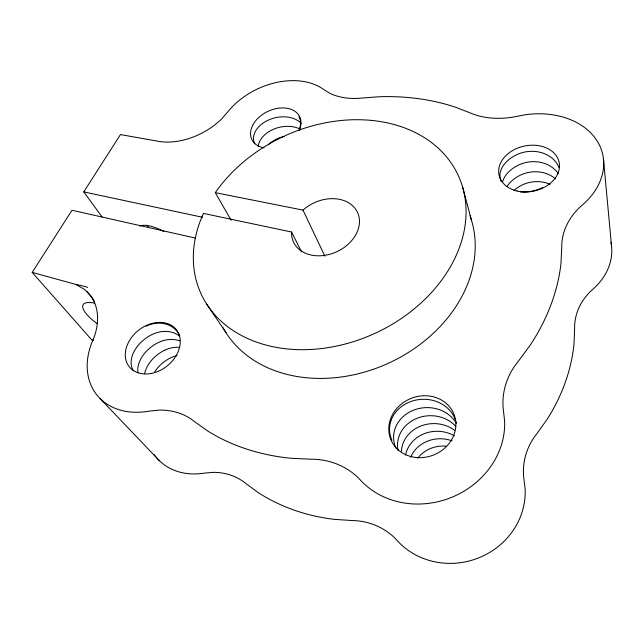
<?xml version="1.0" encoding="UTF-8"?>
<svg xmlns="http://www.w3.org/2000/svg" width="644" height="644" viewBox="0 0 644 644"><rect width="100%" height="100%" fill="white"/><g stroke="black" fill="none" stroke-linecap="round" stroke-linejoin="round"><path stroke-width="0.97" d="M93.557 340.37L91.657 339.791L32.2 272.412L71.999 210.258L195.47 238.095M102.122 216.98L83.752 191.904L120.468 134.572L158.319 141.31A56.704 37.36 -28.3 0 0 221.874 118.681L227.485 112.273A63.845 44.613 -25.3 0 1 323.731 89.556L330.01 93.396A59.53 40.153 -20.5 0 0 363.071 97.952L379.203 96.753A218.38 172.809 -24.4 0 1 455.244 107.121L469.532 112.636A64.819 45.008 -14.2 0 0 514.306 116.878L525.335 114.745A74.076 55.521 -12 0 1 596.988 140.73A74.076 55.521 -12 0 1 582.675 204.744L579.809 207.255A77.803 60.52 -3.7 0 0 561.753 247.328L560.94 263.766A218.38 172.809 -24.4 0 1 530.117 345.305L518.46 361.059A82.617 71.814 0 0 0 503.246 409.133L504.638 420.935A82.038 73.521 -21.6 0 1 452.128 497.144A82.038 73.521 -21.6 0 1 360.761 480.456L357.992 477.518A80.436 72.056 -47.5 0 0 310.561 459.18L290.975 458.278A218.38 172.809 -24.4 0 1 207.972 431.158L194.56 421.627A75.139 60.15 -46.5 0 0 158.971 410.099L148.571 411.202A72.233 55.183 -38.1 0 1 92.559 340.934L93.831 337.995A65.656 46.481 -40.5 0 0 87.826 292.465L84.235 289.253L75.726 284.374L32.2 272.412M215.321 192.669L216.255 191.284A141.567 108.538 -24.7 0 1 446.88 157.313A141.567 108.538 -24.7 0 1 342.326 344.757A141.567 108.538 -24.7 0 1 201.701 217.382L203.48 213.414L291.571 232.025A35.275 26.951 -24.7 0 0 332.868 253.309A35.275 26.951 -24.7 0 0 355.778 209.364A35.275 26.951 -24.7 0 0 302.994 210.113L215.321 192.669L231.148 220.337M83.752 191.904L202.667 217.294M75.726 284.374L82.947 285.976A66.372 20.214 29.3 0 1 87.721 287.361M86.489 291.313L91.73 297.166L94.547 301.561M100.086 398.515L159.1 460.412M206.531 303.807L226.036 332.731M291.571 232.025L301.473 251.724M302.994 210.113L324.882 256.207M462.424 186.341L471.529 220.409M603.42 158.633L611.526 245.928M610.931 242.216A66.582 53.025 -9.5 0 1 593.124 289.027L590.564 291.321A69.375 56.736 0.3 0 0 574.617 328.601L574.013 343.993A196.146 164.687 -23.8 0 1 547.102 419.357L536.838 433.726A73.36 65.865 7.8 0 0 523.757 477.84L525.118 488.724A72.772 68.272 -18.4 0 1 479.297 557.632A72.772 68.272 -18.4 0 1 397.533 540.92L394.997 538.183A71.404 66.284 -56.2 0 0 352.035 520.537L334.373 519.37A196.146 164.687 -23.8 0 1 258.59 492.837L246.129 483.741A67.121 56.535 -50.3 0 0 213.357 472.35L203.898 473.179A65.012 52.8 -40 0 1 154.294 454.72M139.732 226.124A25.462 9.781 30 0 1 163.858 231.574M469.991 215.78A135.787 106.904 -24.5 0 1 388.018 363.425A135.787 106.904 -24.5 0 1 223.09 327.74M264.032 147.87A26.485 18.499 -25.3 0 1 253.116 124.517A26.485 18.499 -25.3 0 1 286.202 108.144A26.485 18.499 -25.3 0 1 299.009 130.555M97.123 323.61A33.746 10.264 29.3 0 1 94.676 303.155M148.498 227.356A24.987 12.904 29.1 0 1 147.162 225.303M133.509 370.88A29.35 19.859 -35.2 0 1 152.37 334.381A29.157 24.689 -42.3 0 1 179.137 335.725M145.947 326.202A29.511 24.85 -41.9 0 1 179.813 335.878M144.65 373.448A28.642 19.763 -35.5 0 1 164.775 350.167M177.14 355.601A28.143 24.198 -43.3 0 0 170.765 357.798A28.304 19.714 -35.6 0 0 154.383 372.377M179.668 340.861A28.811 24.52 -42.6 0 0 158.649 342.375A28.996 19.811 -35.4 0 0 137.913 372.723M164.775 350.175A28.473 24.359 -42.9 0 1 179.402 347.374M254.646 143.87A25.953 18.048 -13.9 0 1 268.773 119.897A25.953 18.048 -13.9 0 1 301.175 123.471M298.993 116.604A26.146 18.113 -36.7 0 1 299.21 130.201M268.371 144.779A25.398 17.968 -13.7 0 1 284.254 136.456M258.18 146.615A25.671 18.008 -13.8 0 1 273.942 129.058A25.671 18.008 -13.8 0 1 300.329 129.219M542.465 187.662A30.292 19.988 -14.9 0 1 520.304 191.864M501.265 181.399A30.292 19.988 -14.9 0 1 516.617 154.745A30.051 24.939 -8.1 0 1 558.96 167.625M558.3 173.695A29.688 24.762 -7.7 0 0 518.605 165.025A29.914 19.948 -14.7 0 0 502.666 181.64M549.984 184.289A28.988 24.424 -6.9 0 0 522.453 184.86A29.189 19.843 -14.4 0 0 514.025 190.399M555.539 178.903A29.334 24.593 -7.3 0 0 520.553 175.055A29.552 19.9 -14.6 0 0 507.045 186.494M391.954 440.343A33.641 29.56 -3.7 0 1 409.906 401.864A33.641 29.56 -3.7 0 1 453.754 416.161A33.23 29.737 -41.4 0 1 456.266 423.325M396.004 448.28A33.19 29.31 -3 0 1 412.683 410.534A33.19 29.31 -3 0 1 456.008 422.754M405.559 455.058A31.902 28.569 -0.7 0 1 454.406 435.859M401.397 451.186A32.321 28.811 -1.5 0 1 420.798 426.046A32.321 28.811 -1.5 0 1 454.559 430.305M398.169 450.784A32.747 29.061 -2.2 0 1 416.33 418.584A32.747 29.061 -2.2 0 1 455.719 426.28M410.687 457.216A31.5 28.32 0.1 0 1 452.201 440.882M417.714 458.166A31.105 28.078 1 0 1 445.849 446.139M151.485 373.399A29.962 22.87 -38 0 0 177.189 330.863A29.962 22.87 -38 0 0 129.629 340.29A29.962 22.87 -38 0 0 151.485 373.399M415.589 457.425A34.019 30.461 -21.6 0 0 454.157 414.72A34.019 30.461 -21.6 0 0 397.211 407.974A34.019 30.461 -21.6 0 0 415.589 457.425M517.196 191.067A30.719 23.015 -12 0 0 559.258 162.98A30.719 23.015 -12 0 0 510.732 151.718A30.719 23.015 -12 0 0 517.196 191.067"/></g></svg>
